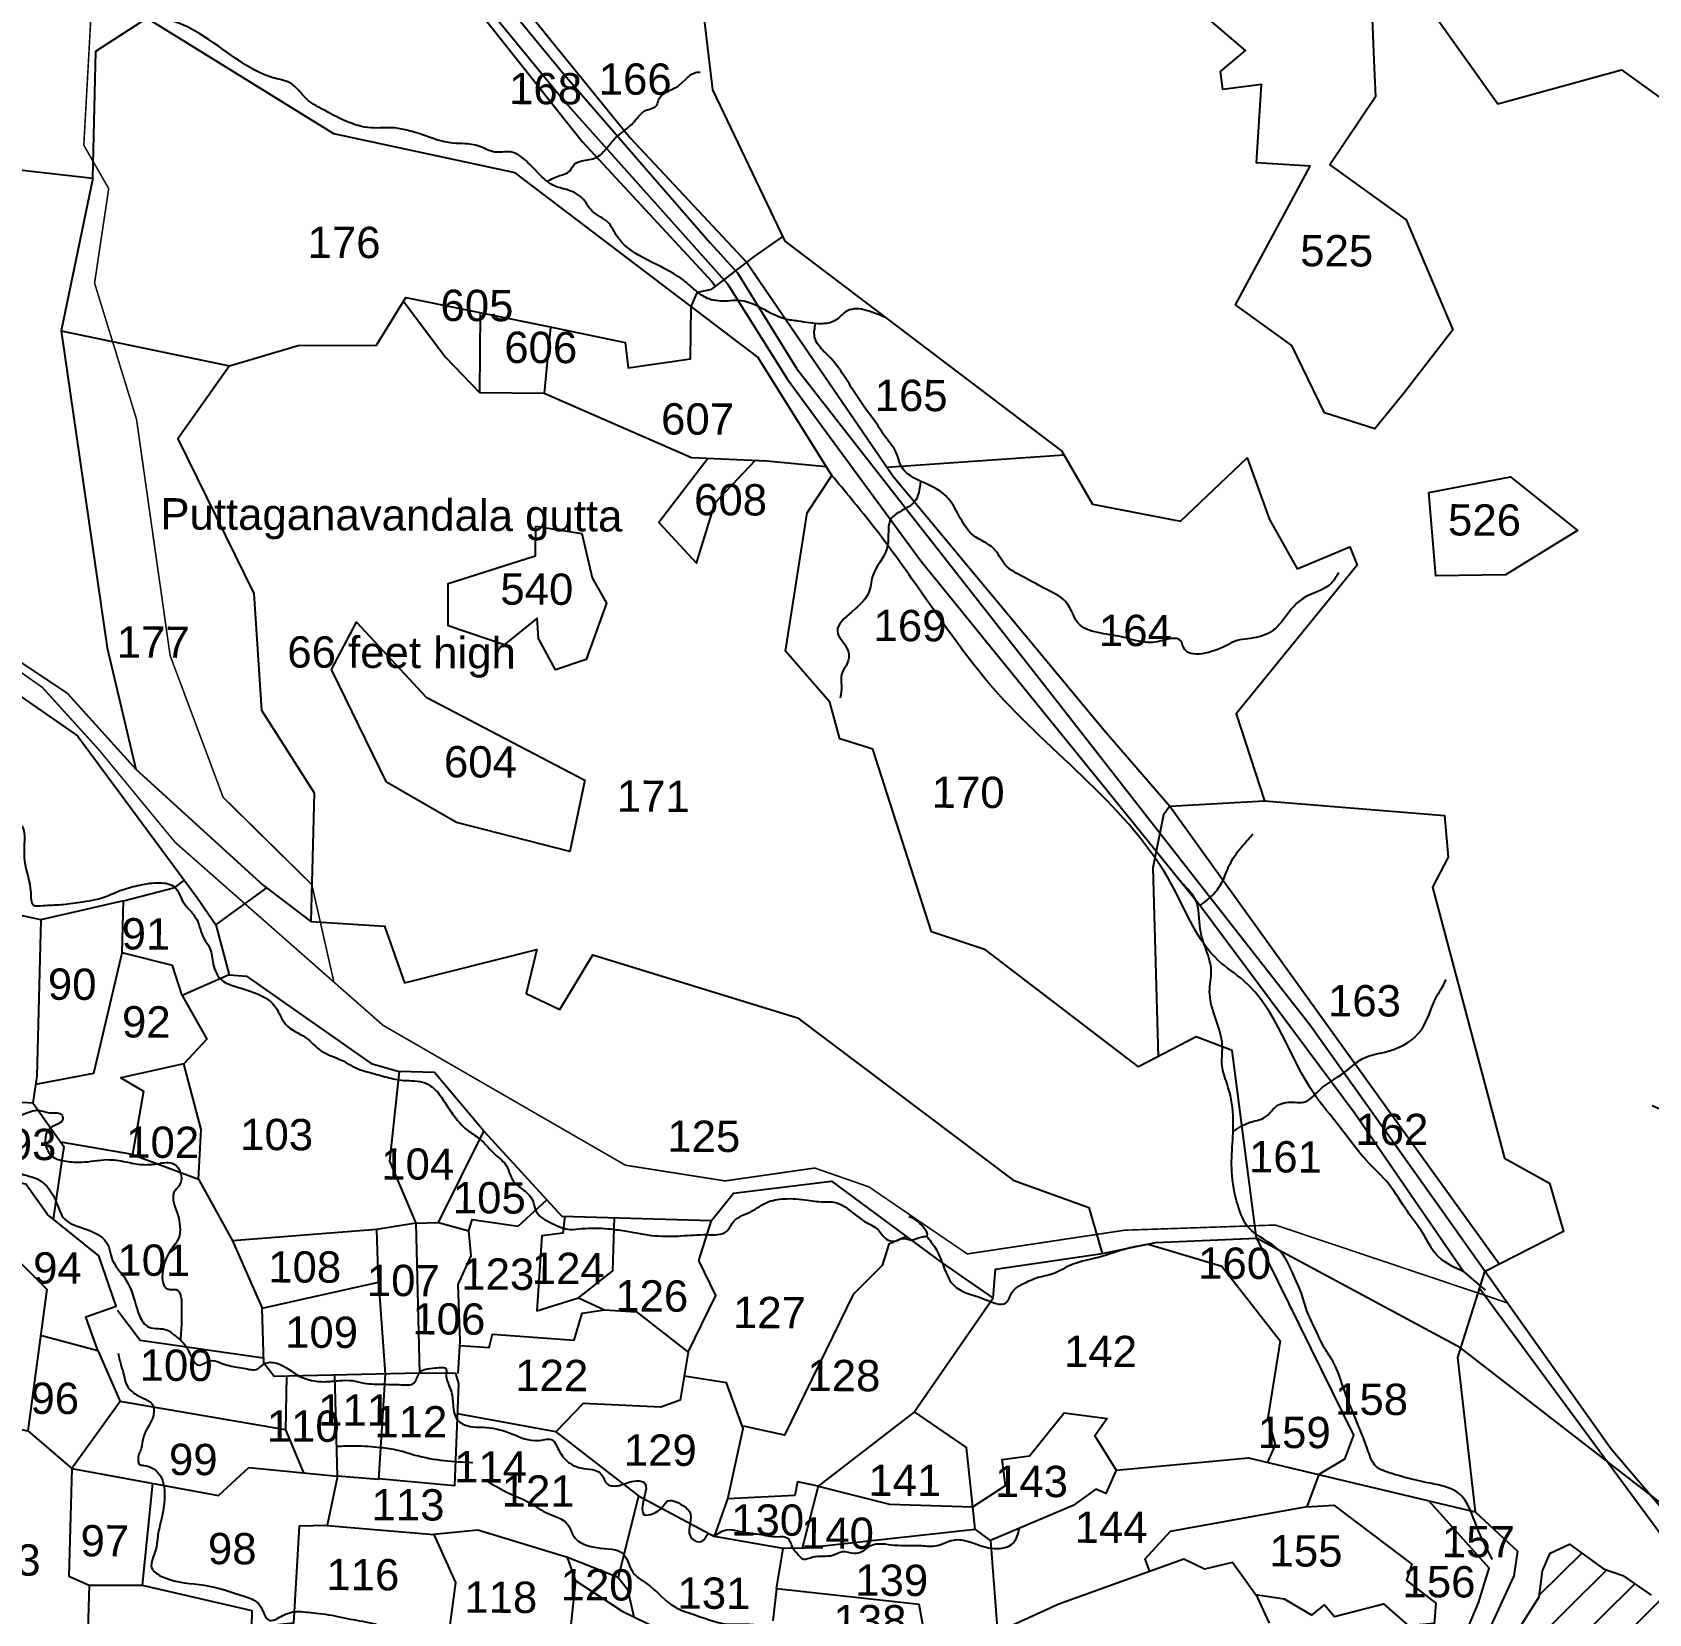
# Model space of a CAD drawing. Header units: feet. Extents: x 799341 to 808000, y 1563100 to 1570804.
# Drawn here: x 804635 to 805668, y 1566576 to 1567586 of the extents above; entities that cross this region are included whole.
import ezdxf
from ezdxf.enums import TextEntityAlignment as Align

# ---------------------------------------------------------------- set-up
doc = ezdxf.new("R2010")
doc.units = ezdxf.units.FT
doc.header["$LTSCALE"] = 15
doc.header["$MEASUREMENT"] = 0
doc.linetypes.add('HIDDEN2', pattern=[0.1875, 0.125, -0.0625])
for name, color, linetype in [('PLOT', 7, 'Continuous'), ('PLOT NO', 7, 'Continuous'), ('ROADS', 6, 'Continuous'), ('TANKS-STREAM', 4, 'Continuous')]:
    doc.layers.add(name, color=color, linetype=linetype)
doc.styles.get("Standard").update_dxf_attribs({"font": 'arial.ttf'})
doc.linetypes.add('DOTS', pattern='A,1e-06,-3,["●",Standard,S=3,R=0,X=-1.25,Y=-1.25],-3', length=6.000001)

msp = doc.modelspace()

# ---------------------------------------------------------------- hatches: boundary and pattern name
at = {"layer": 'TANKS-STREAM'}
h = msp.add_hatch(dxfattribs=at)
h.set_pattern_fill('ANSI31,_O', color=256, scale=150.6206723628272, angle=-0.2652887277019851)
h.set_pattern_definition([(44.73471127229801, (-10452.99670780974, -2785.249357888318), (-13.25132800262479, 13.37461128974213), [])])
h.paths.add_polyline_path([(805695.0788107627, 1566248.908469949), (805724.113957245, 1566242.10815767), (805741.865026606, 1566232.397412223), (805749.7564727599, 1566223.740877975), (805833.2714394536, 1566209.821217921), (805844.939734039, 1566220.234079554), (805888.3255361755, 1566223.944046727), (805919.0080079327, 1566215.980277123), (805955.940969307, 1566192.043857478), (805987.5433658136, 1566164.887886397), (806001.9574782973, 1566155.796345817), (806019.342810221, 1566137.966864089), (806028.3052209407, 1566122.28227393), (806041.49232464, 1566108.383082707), (806064.2673696314, 1566072.656452609), (806074.9675662423, 1566064.326717244), (806090.737557947, 1566052.398249855), (806098.593364361, 1566040.12986815), (806107.4263119474, 1566035.384351501), (806126.577652044, 1566037.933477498), (806141.0986077782, 1566041.065414653), (806155.8229875807, 1566047.39542437), (806168.0676173831, 1566047.150607635), (806191.7812128145, 1566060.113377443), (806209.4106025705, 1566066.528723929), (806224.4146261009, 1566084.421094617), (806234.4221556842, 1566097.368390686), (806244.0576667276, 1566112.610477457), (806251.0204231696, 1566129.011473694), (806257.2006000715, 1566141.594418186), (806266.8573446206, 1566161.422385422), (806280.3862200272, 1566184.941446782), (806279.3037833532, 1566199.086625647), (806275.5574401688, 1566216.301668197), (806272.2008095173, 1566235.043355835), (806274.5727109662, 1566251.46560863), (806279.2909678102, 1566278.95979258), (806274.8681351896, 1566313.34950939), (806274.0937981047, 1566343.11587188), (806250.8112285971, 1566379.585522076), (806249.6877300625, 1566403.644464179), (806247.7248581452, 1566413.140904343), (806234.4073697953, 1566415.556642004), (806166.7213719462, 1566437.660521822), (806148.6145920828, 1566430.297923556), (806119.394392306, 1566417.249258396), (806044.9001862969, 1566414.908641223), (806023.1229614997, 1566418.382115044), (805995.8774937614, 1566434.145057084), (805957.2868328537, 1566452.413201863), (805924.8303168255, 1566469.733133161), (805898.8283766474, 1566488.862800896), (805883.4866320338, 1566508.052611181), (805884.1380000025, 1566524.352059001), (805892.692193404, 1566547.135995244), (805885.8675436797, 1566566.155283233), (805888.0772260186, 1566611.484905673), (805885.5514860168, 1566626.280855724), (805881.0066205111, 1566633.312978149), (805871.7080854789, 1566635.337454843), (805862.2328887379, 1566632.180579281), (805840.8166576348, 1566620.543718704), (805822.3334416269, 1566616.209227123), (805800.0509898975, 1566615.245588396), (805790.0631320305, 1566600.202708125), (805771.3353841456, 1566587.54835043), (805753.2911859562, 1566583.952968939), (805727.0752569466, 1566573.812267095), (805705.6538014577, 1566584.002906301), (805685.896999854, 1566576.724107138), (805669.4515520573, 1566588.117461955), (805651.2893935074, 1566600.700148616), (805639.0156432353, 1566604.923228434), (805617.3555673524, 1566620.592087327), (805604.8165976509, 1566614.948985919), (805599.9340914156, 1566603.569274314), (805597.8665758258, 1566587.023979024), (805575.2875963462, 1566551.401626907), (805570.8653776548, 1566523.317128382), (805555.9299282995, 1566490.51760633), (805555.9297963657, 1566439.986287213), (805582.2985294105, 1566384.46030217), (805617.6414731152, 1566323.728398367), (805653.829980784, 1566281.920081621)])

# ---------------------------------------------------------------- linework, layer by layer
at = {"layer": 'PLOT'}
for points in [[(804653.0323586912, 1567863.684719776), (804653.5140183244, 1567861.056641511), (804682.5487236871, 1567862.323606269), (804716.6696159213, 1567857.552483952), (804744.1174941977, 1567836.501410084), (804775.1663514331, 1567800.010495413), (804895.9611123187, 1567655.572224242), (804974.9576776165, 1567559.444420173), (805027.3396211251, 1567499.143276674), (805068.2659305871, 1567452.029651359), (805085.8097069262, 1567432.850283352), (805123.7343940439, 1567371.426564696), (805196.740273076, 1567278.111285445), (805287.1670689522, 1567162.528789612), (805353.036797747, 1567078.334855943), (805451.9038668517, 1566951.964099443), (805539.2707280526, 1566828.907454072), (805577.7224209568, 1566774.748059164), (805643.8403676554, 1566681.620612353), (805693.0868160323, 1566623.793262587), (805709.5776763314, 1566617.370040316), (805784.5716014713, 1566636.968273359), (805854.0926915379, 1566655.136285261), (805904.2449338213, 1566644.574554448)], [(804642.3859898221, 1567857.097061087), (804650.7091992403, 1567851.037618139), (804693.2015037957, 1567852.996285045), (804715.0232317949, 1567847.237361833), (804749.1531195483, 1567818.419795098), (804843.6803977395, 1567703.025095459), (804975.7561629377, 1567541.792871848), (805079.3841578542, 1567425.878564643), (805117.4620461012, 1567365.033676327), (805202.9573765908, 1567248.874171735), (805318.4451164806, 1567106.278887302), (805381.270113823, 1567028.707463927), (805480.1350558327, 1566896.021981159), (805549.7058636285, 1566794.59943172), (805563.3076947947, 1566782.942189427)], [(804732.7691621017, 1567832.253587653), (804772.2860225585, 1567780.351176714), (804816.7675551948, 1567721.928043919), (804879.1766300611, 1567652.177491049), (804986.6246845125, 1567516.65886317), (805069.4957601237, 1567426.999183335), (805071.6613947148, 1567424.18482089)], [(804745.3743223144, 1567835.024292675), (804760.2317906179, 1567827.599028408), (804823.5835133062, 1567752.430746549), (804903.4051600274, 1567659.710127227), (804970.194305304, 1567577.034807276), (805017.1002406114, 1567518.972030862), (805091.7511330002, 1567439.397355497), (805128.2175627284, 1567386.087952006), (805184.9731688336, 1567303.11828569), (805270.9975408755, 1567199.663644797), (805319.8970610759, 1567140.856097795), (805361.9938063513, 1567092.090077663), (805422.5014828612, 1567095.582363896)], [(804559.3333225406, 1567506.34458399), (804673.896470849, 1567493.200196667), (804675.8913321735, 1567574.372249129), (804708.4874517078, 1567595.417967214), (804640.0999316717, 1567725.279949697), (804627.0654205736, 1567750.031358302), (804609.0654953665, 1567811.577936731), (804513.4770839339, 1567796.819243044), (804481.7937043731, 1567791.92738129)], [(804113.49018225, 1567667.426248619), (804308.9883666225, 1567423.106981187), (804350.6572350719, 1567211.897415815), (804436.385326147, 1567018.616737812), (804466.0018579846, 1566953.817486239), (804520.4224750518, 1566785.751472219), (804544.9073756872, 1566698.300603655), (804573.7100182183, 1566701.052482129), (804594.1733353859, 1566700.744840851), (804632.5090399105, 1566693.114695196), (804660.499661297, 1566669.026528113), (804658.6693476946, 1566600.134278079), (804671.6703919221, 1566594.395537931), (804669.4236066571, 1566522.510218199), (804636.3821729576, 1566515.183802255)], [(805058.7206652607, 1567643.022183958), (805069.9002177947, 1567549.769399361), (805115.9459422128, 1567453.070646255), (805292.9130292992, 1567318.992449658), (805312.5977476514, 1567284.967246048), (805368.76809479, 1567274.196603029), (805411.3451238035, 1567314.540117391), (805425.6912562358, 1567275.188312784), (805443.3327698874, 1567243.816216785), (805476.8466511735, 1567257.7152333), (805481.6563268905, 1567246.117945044), (805404.2447925002, 1567151.173236266), (805422.5014828612, 1567095.582363896), (805537.3524526585, 1567086.102015611), (805539.859399227, 1567059.561367546), (805529.7781129177, 1567040.43340355), (805575.8094509079, 1566867.24099733), (805604.4821845064, 1566851.362577263), (805613.4555581252, 1566820.359416512), (805563.0436813044, 1566794.639547852), (805545.7177419931, 1566739.817728248), (805557.0394654083, 1566641.237566551), (805584.0551504765, 1566616.176659883), (805581.6601440371, 1566600.466690375), (805558.2033429886, 1566549.546475362)], [(805381.1565868775, 1567599.789130688), (805445.0838327209, 1567607.848165496), (805490.4813202587, 1567611.370937592), (805492.3561734189, 1567568.77632207), (805493.3874555207, 1567545.346719393), (805464.1639901625, 1567501.864784998), (805512.9346835326, 1567466.685511775), (805542.8042307977, 1567396.42807137), (805511.6080582661, 1567356.219778091), (805492.8728589725, 1567333.107683798), (805460.8395651366, 1567343.331072073), (805439.8879472484, 1567386.377183021), (805403.9533760316, 1567412.492074107), (805451.5503984343, 1567500.97422936), (805417.3063055944, 1567503.107433944), (805420.4244738205, 1567553.163037147), (805395.8002746217, 1567549.959038051), (805394.2951647772, 1567561.526495941), (805410.2484930945, 1567574.945729642), (805381.1565868775, 1567599.789130688)], [(804615.5946985652, 1567192.174319979), (804657.8296108509, 1567164.09178729), (804701.5105518848, 1567115.739170761), (804782.9009429557, 1567041.497578939), (804813.2838133894, 1567018.516097815), (804860.2736412534, 1567015.506800275), (804873.013842993, 1566979.157902576), (804957.5127307037, 1567000.541894233), (804950.7823695847, 1566972.405062688), (804972.3356304688, 1566962.316683489), (804993.3643154294, 1566997.071650835), (805124.0028408853, 1566956.928442397), (805261.8815662845, 1566853.286831429), (805310.1613469283, 1566835.67946139), (805318.7063610166, 1566806.251793422), (805353.0057656829, 1566813.340617131), (805417.2652637583, 1566816.086967517), (805401.7685977587, 1566936.00405875), (805378.7098063091, 1566944.789885695), (805341.9581492253, 1566925.485311656), (805244.1474342399, 1567000.416535209), (805209.6449008948, 1567011.743348282), (805172.122850459, 1567128.498390721), (805151.2133649257, 1567135.168999329), (805144.7405101289, 1567158.506085039), (805116.4728171182, 1567191.207100573), (805130.3697528896, 1567279.40530949), (805146.0642562362, 1567303.353654292), (805098.7307743377, 1567379.00396898), (804943.7351074346, 1567496.660438236), (804827.9660002405, 1567521.575774743), (804708.4874517078, 1567595.417967214)], [(805530.2266864805, 1567598.739522133), (805571.4943371034, 1567540.826590189), (805650.514490437, 1567562.517903539), (805684.1970541602, 1567538.194923947)], [(804673.896470849, 1567493.200196667), (804653.7358383985, 1567395.720191952), (804683.153883277, 1567193.170242454), (804701.5105518848, 1567115.739170761)], [(804761.318576591, 1567373.470131039), (804805.1837029163, 1567386.303785768), (804855.0832182271, 1567386.558923837), (804873.9093500449, 1567417.126960491), (804963.8848346082, 1567398.671927338), (805014.007251197, 1567388.391228498), (805015.9409972805, 1567372.055769874), (805055.8234321744, 1567377.974014191), (805056.0866922687, 1567411.374887672), (805060.1612110063, 1567420.525732363), (805069.3185477025, 1567422.382014524), (805096.8334359621, 1567443.554551808), (805114.5984834699, 1567455.900389557)], [(804872.4699113811, 1567414.789740384), (804898.9897521366, 1567379.263796895), (804920.892574777, 1567356.484324251), (804962.1745441075, 1567355.965799901), (805056.4384662546, 1567314.78462422), (805104.4971097258, 1567312.76072051), (805142.496295943, 1567309.056114963)], [(804921.3424448385, 1567407.397873272), (804920.892574777, 1567356.484324251)], [(804966.3270663723, 1567398.170996797), (804962.1745441075, 1567355.965799901)], [(804653.7358383985, 1567395.720191952), (804761.318576591, 1567373.470131039), (804728.33611949, 1567326.689626366), (804776.7609209169, 1567227.988448904), (804781.6302679493, 1567153.468007459), (804815.2935923572, 1567100.531291744), (804813.2838133894, 1567018.516097815)], [(805066.9756333426, 1567314.340870297), (805035.6167056594, 1567273.358078662), (805059.6080106745, 1567247.396685485), (805069.0742113407, 1567278.341118356), (805071.3327935188, 1567285.724285801), (805097.3736860665, 1567313.060710741)], [(805181.1592512663, 1567308.693760778), (805294.2830260072, 1567316.624398661)], [(804446.1727945505, 1567308.783139203), (804504.4816139438, 1567247.851038785), (804664.148110173, 1567137.107391335), (804740.4763783461, 1567033.994256497), (804752.4612351899, 1567016.259255511), (804785.0017829784, 1567039.908511987)], [(805527.4679218016, 1567292.496449414), (805579.6346182195, 1567302.59025763), (805622.2980262554, 1567268.316848543), (805576.3720153188, 1567239.882528459), (805531.8084004332, 1567239.31873357), (805527.4679218016, 1567292.496449414)], [(804957.0029720846, 1567271.003481237), (804986.3889478608, 1567266.304355897), (804992.8251170994, 1567238.040517665), (805002.1714845427, 1567221.741380734), (804989.1398269898, 1567185.75203939), (804969.4091533137, 1567179.28394495), (804958.6525831606, 1567199.297168164), (804957.8553526205, 1567212.134541359), (804936.6484527885, 1567195.121209774), (804901.0154640124, 1567207.264217083), (804900.8553580609, 1567234.358269396), (804950.6078107782, 1567250.09854653), (804956.8178016845, 1567252.063213044), (804957.0029720846, 1567271.003481237)], [(804826.4599782376, 1567179.487801543), (804842.332885536, 1567209.72241918), (804886.8372924393, 1567161.696997683), (804988.2899768288, 1567108.811001509), (804978.6381319454, 1567063.056759186), (804906.3518191898, 1567081.576389352), (804861.5197471274, 1567107.377389503), (804826.4599782376, 1567179.487801543)], [(805361.9938063513, 1567092.090077663), (805357.9168490861, 1567086.472246445), (805351.1075493785, 1567052.711033539), (805354.4009217394, 1566932.021137311)], [(805361.9938063513, 1567092.090077663), (805513.5805581651, 1566881.321385374), (805572.4536505026, 1566799.440463571)], [(804752.4612351899, 1567016.259255511), (804761.077023202, 1566984.320867374), (804731.0857315931, 1566971.089160871), (804724.8583210971, 1566990.347516172), (804692.7536987435, 1566998.4536016), (804693.5925242134, 1567031.699368426), (804726.3509064441, 1567040.216027525), (804732.500888889, 1567044.768478675)], [(804693.5925242134, 1567031.699368426), (804640.6879617546, 1567019.477994447), (804603.2426196715, 1567027.611173916), (804557.750823798, 1567012.595606873), (804524.9064710138, 1567017.75585174), (804471.250321744, 1567014.888895249)], [(804471.250321744, 1567014.888895249), (804598.6086838032, 1566913.697019157), (804614.4138526011, 1566903.929361281), (804635.5424490221, 1566902.557648329), (804655.4264940957, 1566874.756330016), (804648.6332343096, 1566828.268695797)], [(804640.6879617546, 1567019.477994447), (804638.2514251901, 1566919.561967534), (804635.5424490221, 1566902.557648329)], [(804637.4409861247, 1566914.474818844), (804674.5457684249, 1566921.590491354), (804692.7536987435, 1566998.4536016)], [(804761.077023202, 1566984.320867374), (804772.1603917626, 1566983.590344471), (804851.6450277815, 1566927.767699684), (804869.538199107, 1566922.64340745), (804863.4639174973, 1566865.290164487), (804880.1876271066, 1566825.63829103), (804855.357339896, 1566821.755934363)], [(804731.0857315931, 1566971.089160871), (804746.849926979, 1566943.22191911), (804732.1164410264, 1566927.547789953), (804691.7581345426, 1566918.58202981), (804706.3797452265, 1566910.094050869), (804699.2277958546, 1566869.48968499), (804653.4229466986, 1566877.557634213)], [(804741.3841988349, 1566853.788218281), (804743.0992086519, 1566885.532113787), (804732.1164410264, 1566927.547789953)], [(804880.1876271066, 1566825.63829103), (804894.6651449557, 1566826.115157272), (804923.6308908358, 1566884.532053433), (804892.1656028744, 1566921.915100764), (804869.538199107, 1566922.64340745)], [(805670.1064093563, 1566900.925073178), (805751.8675000768, 1566865.228778807), (805782.0820174525, 1566871.980058496), (805803.5921675453, 1566861.328315242), (805835.1228998991, 1566894.991606465), (805873.2725270604, 1566892.661492579), (805923.5955016799, 1566812.668977592), (805961.2305143495, 1566687.926477492), (805997.5138126018, 1566691.800102016), (805975.0602602515, 1566648.206890177), (805936.9141802887, 1566611.902554356), (805916.5730459032, 1566648.477697376), (805899.9882248417, 1566676.418717213), (805705.1389352416, 1566624.146902998), (805547.6701187687, 1566745.995335445), (805417.2652637583, 1566816.086967517)], [(804923.6308908358, 1566884.532053433), (804973.458370144, 1566830.289504919), (805069.0964013498, 1566827.396845712), (805083.2954774769, 1566844.824368796), (805145.872852986, 1566852.619004914), (805216.6279540358, 1566800.203944603), (805249.0028195247, 1566777.869578709), (805250.6376071438, 1566796.428253238), (805318.7063610166, 1566806.251793422)], [(804699.2277958546, 1566869.48968499), (804741.3841988349, 1566853.788218281), (804763.1931085781, 1566814.514298146), (804782.08889818, 1566771.410769111), (804856.3551943, 1566788.033773756), (804855.357339896, 1566821.755934363), (804763.1931085781, 1566814.514298146)], [(804640.578245709, 1566754.183474149), (804677.1116749994, 1566744.35978888), (804669.5300391096, 1566765.920810963), (804688.954369828, 1566772.751108819), (804677.6710933093, 1566804.839035189), (804645.007311678, 1566831.194329421), (804631.1579692069, 1566850.624542112), (804603.3027677633, 1566856.12202588), (804595.6794894952, 1566861.535793826)], [(804894.6651449557, 1566826.115157272), (804914.218490336, 1566820.716984094), (804916.2209072898, 1566827.970169386), (804945.6952733162, 1566823.699177806), (804964.035851553, 1566840.546925702)], [(804592.6223033265, 1566835.019263678), (804644.4655158987, 1566783.602830883), (804632.5090399105, 1566693.114695196)], [(804975.5392620293, 1566830.226566452), (804974.1549555354, 1566819.247901439), (804960.7276266665, 1566817.671749364), (804957.6744712486, 1566769.678552781), (804984.1061993263, 1566778.045833829), (805006.1445220046, 1566795.278888706), (805007.1726076327, 1566829.269787153)], [(804880.1876271066, 1566825.63829103), (804882.5289495838, 1566729.937641298), (804789.702330111, 1566727.666632153), (804783.1316444257, 1566736.195474864), (804782.08889818, 1566771.410769111)], [(804907.3493083128, 1566729.586274361), (804908.6907901835, 1566750.319438395), (804907.3765145042, 1566786.446537407), (804915.7176030969, 1566804.775618831), (804914.218490336, 1566820.716984094)], [(805054.2762929797, 1566743.238557582), (805071.8775435238, 1566779.552626022), (805061.0349139521, 1566801.882227589), (805069.0964013498, 1566827.396845712)], [(805193.7194406595, 1566817.174468176), (805182.4361913744, 1566812.310396322), (805178.0934473036, 1566798.728116169), (805159.7205885624, 1566780.158473662), (805115.7027402546, 1566690.378458134), (805089.6120150323, 1566696.017444137)], [(805348.0543886739, 1566812.317292118), (805395.1507884366, 1566798.264790585), (805432.5239822251, 1566750.586522162), (805424.5959904513, 1566701.308266242), (805429.3280220735, 1566684.085144904), (805424.3982263271, 1566672.929050278)], [(805417.2652637583, 1566816.086967517), (805479.2900727497, 1566690.269748918), (805473.5145839866, 1566674.982607615), (805457.0982444617, 1566665.116155135), (805449.4849039367, 1566644.465788438), (805466.7667324038, 1566645.535072318), (805516.6281074696, 1566607.775421846), (805513.0689348854, 1566597.445186234), (805531.8115223916, 1566583.011524829), (805530.131417162, 1566561.449073309), (805545.1773291281, 1566549.980532308), (805559.2008602633, 1566583.235426932), (805565.9353418677, 1566605.390443605), (805527.3543997017, 1566648.330110192)], [(804856.3551943, 1566788.033773756), (804860.5885033772, 1566729.400866887), (804856.3987574159, 1566662.033916131), (804830.1920837453, 1566664.125535387)], [(804984.1061993263, 1566778.045833829), (805000.7221422757, 1566770.445448556), (805021.2928205193, 1566769.009612673), (805054.2762929797, 1566743.238557582), (805049.2136447305, 1566712.579669283), (805036.8170480675, 1566708.168856352), (804987.2688368176, 1566710.575766482), (804969.738913744, 1566692.485722704), (804906.9843336246, 1566703.804671863)], [(805249.0028195247, 1566777.869578709), (805198.8465356843, 1566705.165345668), (805137.3093097243, 1566657.797068803), (805124.1501646696, 1566660.489187253), (805122.359969946, 1566651.738668846), (805079.5772833186, 1566649.588276252)], [(805559.7065284199, 1566784.080305427), (805678.5773803797, 1566622.942327073)], [(804783.0365058378, 1566739.408464967), (804704.2126812575, 1566750.676579528), (804689.7736807335, 1566769.883226)], [(804908.5065954553, 1566747.472631744), (804927.0249498218, 1566746.347137347), (804929.2403701269, 1566754.72262172), (804981.4602771836, 1566750.960859107), (804986.4384970946, 1566768.142804837), (805000.7221422757, 1566770.445448556)], [(804677.1116749994, 1566744.35978888), (804691.3494603514, 1566711.737769662), (804660.499661297, 1566669.026528113), (804754.1781912518, 1566651.801266236), (804773.6696895482, 1566669.606887049), (804830.1920837453, 1566664.125535387), (804823.7003544781, 1566632.464943799), (804805.7829297828, 1566632.174949492), (804802.1521025362, 1566570.072360206), (804777.7171114659, 1566567.605088647)], [(804797.6242298527, 1566727.860441934), (804797.0300520844, 1566693.70818639), (804808.4164484504, 1566666.23726325)], [(804830.1920837453, 1566664.125535387), (804828.6142564565, 1566728.618614904)], [(804856.4273643522, 1566662.493887231), (804905.1081538168, 1566658.146299079), (804907.7890080017, 1566723.387082099), (804905.8536935976, 1566729.607446882), (804882.5289495838, 1566729.937641298)], [(805110.6077687824, 1566592.038314724), (805115.0455289291, 1566617.948344008), (805071.007217196, 1566625.491039641), (805079.5772833186, 1566649.588276252), (805089.2985548964, 1566694.567112062), (805078.694254456, 1566723.703269683), (805051.744968855, 1566727.909113433)], [(804797.0300520844, 1566693.70818639), (804691.3494603514, 1566711.737769662)], [(805127.1792830211, 1566618.01106656), (805237.6973844025, 1566630.118487869), (805231.9619209983, 1566682.472536663), (805198.8465356843, 1566705.165345668)], [(805137.3093097243, 1566657.797068803), (805182.857511379, 1566646.19991219), (805236.1219867294, 1566644.498920772), (805256.9394067618, 1566658.180041218), (805254.7482556489, 1566674.692165406), (805272.3202930753, 1566677.023966507), (805294.4068699908, 1566704.600446797), (805321.9245431004, 1566700.913793571), (805314.0993001235, 1566689.948706816), (805327.6023582786, 1566667.88338902), (805321.0550589848, 1566653.029548059), (805314.6030494088, 1566655.87347495), (805300.287620991, 1566645.360031189), (805247.3824093988, 1566622.95516224), (805237.6973844025, 1566630.118487869)], [(804969.738913744, 1566692.485722704), (805022.6289238369, 1566651.523871124), (805071.007217196, 1566625.491039641)], [(805327.6023582786, 1566667.88338902), (805412.284155397, 1566675.82342072), (805557.0394654083, 1566641.237566551)], [(804711.9885332643, 1566659.558944625), (804705.4905246529, 1566594.354694366)], [(805137.3093097243, 1566657.797068803), (805127.1792830211, 1566618.01106656), (805115.0455289291, 1566617.948344008)], [(805022.6289238369, 1566651.523871124), (805009.494765312, 1566599.352625479), (805015.5319142075, 1566591.862251161), (805019.5065751114, 1566574.199132824)], [(805449.4849039367, 1566644.465788438), (805362.1543242024, 1566628.733395586), (805346.0752399256, 1566611.146313674), (805348.953220004, 1566603.170433124)], [(804823.7003544781, 1566632.464943799), (804891.776243377, 1566626.826332002), (804905.5221464286, 1566596.244519934), (804899.3120472259, 1566548.233770249), (804976.9566303899, 1566545.28281152), (804982.473940168, 1566597.137973793), (804977.2628034431, 1566612.024811693), (804919.8491321417, 1566629.491859287), (804891.776243377, 1566626.826332002)], [(805247.3824093988, 1566622.95516224), (805251.9427128178, 1566564.326420401)], [(805009.494765312, 1566599.352625479), (804977.2628034431, 1566612.024811693)], [(805425.6470497297, 1566570.18644767), (805418.215395063, 1566586.25683919), (805402.0570863226, 1566608.82378782), (805384.1078260735, 1566604.741622421), (805370.7932895286, 1566611.051103428), (805291.0143860654, 1566582.264050588), (805251.9427128178, 1566564.326420401)], [(804671.6703919221, 1566594.395537931), (804705.4905246529, 1566594.354694366), (804775.5486067948, 1566578.172055789), (804775.2429390887, 1566567.658334485), (804767.0327033465, 1566567.897032454), (804767.2069862231, 1566550.830070179), (804734.7779800523, 1566550.498914559), (804733.0263658775, 1566453.721387711), (804673.385311007, 1566436.349284259)], [(804982.473940168, 1566597.137973793), (805012.13558885, 1566577.762913114), (805052.3545957663, 1566558.317522898)], [(805206.9649143559, 1566553.897008517), (805201.8828503877, 1566582.035705104), (805110.6077687824, 1566592.038314724), (805108.3717813134, 1566571.634645437)], [(805416.5810360619, 1566588.539410727), (805435.0211269213, 1566585.727694059), (805452.774398778, 1566575.320855378), (805460.8444206332, 1566581.975398929), (805467.0770918042, 1566574.416985316), (805498.5557306338, 1566582.565465211), (805514.2647332654, 1566568.679184109), (805530.8086538932, 1566570.140721859)]]:
    msp.add_lwpolyline(points, dxfattribs=at)
at = {"layer": 'ROADS', "linetype": 'DOTS', "ltscale": 0.15, "const_width": 1}
msp.add_lwpolyline([(804827.9323637354, 1566979.741747289), (804813.8588256601, 1567041.981236841), (804757.1934473987, 1567097.744032147), (804723.311044349, 1567188.390520273), (804701.8472258749, 1567339.287345725), (804675.0434369644, 1567426.276893194), (804684.0815148255, 1567486.635192436), (804668.17768925, 1567514.369922963), (804672.959240771, 1567600.913296467), (804656.4958628564, 1567666.813667909), (804618.2304449099, 1567742.044784181), (804605.820975399, 1567796.746813477), (804599.7707646926, 1567823.416672573)], dxfattribs=at)
at = {"layer": 'ROADS', "linetype": 'HIDDEN2', "ltscale": 10, "const_width": 1}
msp.add_lwpolyline([(805577.7224209568, 1566774.748059164), (805429.4698159188, 1566824.50953661), (805333.264632556, 1566821.230844165), (805232.5302629155, 1566806.05612126), (805169.6893836706, 1566848.915539769), (805135.0921049871, 1566860.932341062), (805077.8555439492, 1566852.704413065), (805014.1725718027, 1566862.736366529), (804859.3019875991, 1566952.131596689), (804726.4519523684, 1567069.060301217), (804677.8838221142, 1567128.063184334), (804641.739768839, 1567167.930199468), (804511.7046731522, 1567259.837346134), (804419.7301842807, 1567354.108340909), (804330.473956042, 1567395.763313974), (804322.4093570429, 1567428.107888461), (804301.9438790121, 1567431.910664238), (804270.4489210228, 1567437.76287366), (804124.8049527275, 1567585.805824817)], dxfattribs=at)
at = {"layer": 'TANKS-STREAM'}
for points in [[(805599.9340914155, 1566603.569274314), (805604.8165976508, 1566614.948985919), (805617.3555673521, 1566620.592087327), (805639.0156432354, 1566604.923228433), (805651.2893935067, 1566600.700148616), (805669.4515520573, 1566588.117461955)], [(805695.078810763, 1566248.908469949), (805653.8299807837, 1566281.920081621), (805617.6414731153, 1566323.728398365), (805582.2985294112, 1566384.46030217), (805555.9297963658, 1566439.986287213), (805555.9299282994, 1566490.51760633), (805570.8653776547, 1566523.317128381), (805575.2875963462, 1566551.401626907), (805597.866575826, 1566587.023979025), (805599.9340914155, 1566603.569274314)]]:
    msp.add_lwpolyline(points, dxfattribs=at)
for points in [[(805180.3341946155, 1567404.287220442), (805154.7636836845, 1567407.812522281), (805147.7609474352, 1567402.143314366), (805139.1903853117, 1567400.282558793), (805124.610796332, 1567401.933816771), (805116.4603177636, 1567403.27558788), (805086.0980055454, 1567415.150466743), (805079.32365474, 1567414.813518179), (805067.5965204372, 1567416.134881431), (805060.1612110066, 1567420.525732363), (805053.373846432, 1567426.336777188), (805047.3696064128, 1567430.799145603), (805007.8642921003, 1567457.544407609), (805003.2138460608, 1567464.896699759), (804992.9421335035, 1567472.274861913), (804986.5784116959, 1567480.570968752), (804975.674170539, 1567486.236433731), (804967.8784114742, 1567488.768057094), (804963.2091888665, 1567492.065105558), (804954.2833525771, 1567500.790125883), (804947.597227373, 1567506.904001107), (804940.741234755, 1567510.055194427), (804930.747151149, 1567509.945488667), (804922.3296958116, 1567513.103911864), (804911.8780057172, 1567515.335872075), (804903.7598439853, 1567515.685421375), (804883.9545431256, 1567521.23611968), (804875.845770043, 1567523.6133696), (804866.7972297843, 1567525.37089201), (804851.651041409, 1567525.441021814), (804820.3933530466, 1567537.475389879), (804810.4296005395, 1567543.916401786), (804799.85931731, 1567554.259572359), (804792.6866989253, 1567556.47634983), (804783.176219685, 1567559.63983394), (804736.3514522824, 1567588.944134423), (804724.3874897355, 1567593.709977849), (804700.2332340637, 1567596.76590581), (804688.073451629, 1567601.728970539), (804671.1215872685, 1567632.621923588), (804666.4522390716, 1567642.653383332), (804660.233710688, 1567657.598621092), (804639.6751668768, 1567687.871748042), (804618.670881351, 1567696.754159923), (804610.5636842437, 1567709.65581978), (804604.6189706407, 1567714.703390202), (804577.3542947619, 1567728.321297962), (804568.2801118336, 1567735.893381056), (804533.5770005384, 1567778.545621842), (804523.5663401559, 1567787.377131097), (804508.0688392229, 1567795.984218946), (804507.0075990282, 1567806.59290102), (804505.5036860261, 1567821.032770217), (804508.7014327873, 1567833.25438338), (804510.2968679733, 1567838.580892744), (804503.5306983697, 1567849.7001945), (804498.6427422556, 1567868.740652851), (804494.1565616528, 1567880.385243922), (804498.6680427359, 1567900.534972914), (804495.1973300771, 1567910.080967551), (804487.7465739058, 1567929.397071428), (804483.810865698, 1567945.243597492), (804483.868923586, 1567957.782570416), (804483.9246594793, 1567969.820053746)], [(804964.0442649655, 1567491.365960136), (804972.3244331055, 1567494.907175482), (804978.3652885389, 1567497.731256136), (804981.5583588874, 1567502.153117051), (804986.3270381513, 1567504.349281635), (804995.5374872562, 1567506.524879958), (805002.0671384102, 1567512.36242213), (805009.0656299496, 1567520.179963943), (805013.336899795, 1567523.630503504), (805018.7978771173, 1567528.28295624), (805027.0843684524, 1567536.48375967), (805034.3988677101, 1567540.252731072), (805035.3635244122, 1567543.100315515), (805044.59744947, 1567550.34610063), (805048.7335513025, 1567552.862175646), (805053.8313745279, 1567557.591885745), (805060.8269997836, 1567561.045352122), (805061.9027837834, 1567561.018589138)], [(805469.7330376069, 1567241.302401129), (805465.2504387954, 1567234.652870977), (805446.7895942618, 1567224.632084339), (805434.1801431319, 1567210.945766824), (805429.2984937971, 1567205.510949467), (805417.1315303305, 1567199.907720349), (805403.3591675183, 1567197.343929772), (805398.0859537767, 1567194.740628921), (805370.6990596113, 1567193.649213564), (805369.0977898239, 1567197.49705217), (805354.1221088552, 1567197.16210412), (805331.0682411594, 1567200.300853248), (805315.9040715826, 1567202.99862561), (805302.9835416431, 1567209.526591453), (805299.974169682, 1567215.200089961), (805294.1465585332, 1567223.918485138), (805283.8556154981, 1567230.231973741), (805268.7167150286, 1567238.387207001), (805256.6130043445, 1567246.528386741), (805249.3750326273, 1567256.668163906), (805236.4629254806, 1567265.015230865), (805220.5991646085, 1567288.496286618), (805213.1874515716, 1567294.669768902), (805196.7274589741, 1567302.824029061), (805190.3826484467, 1567309.340374837), (805187.4140243904, 1567317.40751097), (805180.3452615829, 1567327.780002469), (805173.9205092277, 1567337.503375438), (805167.169649906, 1567346.581964152), (805153.6791271475, 1567367.324108957), (805145.3197382615, 1567378.348712943), (805140.168045521, 1567383.542604716), (805135.0313126114, 1567391.967425518), (805135.6888962021, 1567400.414747534)], [(804447.9470519872, 1567316.162118739), (804437.0216281288, 1567315.918018633), (804434.3627898176, 1567312.569662793), (804433.6037922556, 1567304.411940412), (804434.9724737079, 1567288.563044964), (804434.686502879, 1567278.722798987), (804432.4858570771, 1567270.571594162), (804431.3272112173, 1567248.724274384), (804430.5250903243, 1567241.437090317), (804431.2472603422, 1567231.456993511), (804431.2099501283, 1567223.398971118), (804428.8608288949, 1567213.816585985), (804423.0203165447, 1567196.959783742), (804429.1419630288, 1567191.559256709), (804432.19193322, 1567186.556758244), (804432.5476877817, 1567180.415473755), (804433.2769645763, 1567171.970253363), (804439.6615917517, 1567140.475207811), (804444.2038708987, 1567125.872537643), (804444.9384774113, 1567118.578395785), (804446.8332047528, 1567111.078628825), (804446.3903925396, 1567098.417756028), (804449.0085971833, 1567083.056697596), (804451.6424052095, 1567071.149034108), (804456.5617599783, 1567055.009866243), (804461.8528591917, 1567036.182807042), (804468.8797832221, 1567027.266088567), (804470.1092792145, 1567020.846572732), (804475.4180331699, 1567015.111584493), (804480.7009104458, 1567015.393859302), (804480.4965239012, 1566996.702788207), (804482.7852375313, 1566993.238723827), (804497.7014257993, 1566978.971826546), (804505.7510874056, 1566975.097281747), (804512.6424877862, 1566970.076996712), (804520.3008609466, 1566964.669354335), (804531.0265847396, 1566958.096406316), (804546.714689734, 1566944.59338957), (804564.5981268992, 1566940.719917414), (804566.6413498719, 1566932.630364572), (804576.9703344818, 1566924.499478892), (804585.4014437414, 1566924.19075807), (804590.3321095703, 1566920.273125042), (804598.7690400238, 1566903.293779835), (804604.807418103, 1566901.822118364), (804613.7136553994, 1566895.166388207), (804624.4628623531, 1566893.581707965), (804638.9102266326, 1566897.848915422), (804647.5242664848, 1566896.160941701), (804654.0496386393, 1566894.979624745), (804654.8055647531, 1566892.289954574), (804646.9199188028, 1566886.649986794), (804646.9765986782, 1566869.285075725), (804656.9836679393, 1566865.270853928), (804666.8174853318, 1566864.658435405), (804683.0931721403, 1566866.283576345), (804695.0040232502, 1566864.905745226), (804705.3999748871, 1566863.157109402), (804714.8230707884, 1566863.681108526), (804726.2084997902, 1566863.24967137), (804729.9355778894, 1566851.139685874), (804725.7893037099, 1566845.254792687), (804727.9962321336, 1566831.640097174), (804729.2923881953, 1566825.58773152), (804729.2556440727, 1566817.651969863), (804721.1380697456, 1566804.104458183), (804723.1580478768, 1566783.253299241), (804727.0891462223, 1566783.23509749), (804730.6634578785, 1566771.438410185), (804730.6256968345, 1566763.283020349), (804729.8691855408, 1566751.060691391)], [(805549.7058636288, 1566794.59943172), (805531.5661022713, 1566806.422803836), (805523.6664952853, 1566819.248505914), (805513.6954075145, 1566833.120674555), (805502.0103472045, 1566850.45739753), (805487.2028618698, 1566866.080190009), (805470.0019839937, 1566887.935788249), (805454.5341959017, 1566907.725046379), (805409.0651612219, 1566980.7161549), (805392.8604270437, 1566993.58015378), (805363.6669803235, 1567041.069530667), (805249.0123713401, 1567167.574517565), (805203.3806057699, 1567228.566918605), (805170.948387026, 1567272.921592172), (805146.0642562364, 1567303.353654292)], [(805202.6929382816, 1567299.617136969), (805198.7558688334, 1567286.54293332), (805193.4136145515, 1567282.363382308), (805183.616213128, 1567275.152331644), (805182.1210191927, 1567265.786778862), (805181.1700864966, 1567256.494912666), (805172.0085257208, 1567238.851528128), (805169.4623895363, 1567228.206553067), (805149.7872390766, 1567202.515052163), (805156.6266424963, 1567190.522057593), (805155.1346681536, 1567181.829833285), (805152.2064880554, 1567176.406453249), (805152.1729230881, 1567169.157305369), (805151.4105399338, 1567161.186617485)], [(804495.3360231507, 1567257.40808457), (804495.1745838592, 1567246.12738752), (804495.1230126744, 1567234.989371388), (804495.0838903855, 1567226.539988595), (804500.3899784986, 1567217.767748351), (804499.6741315676, 1567212.504564129), (804498.8799907808, 1567206.665733114), (804502.2099176779, 1567187.715477214), (804500.6044558417, 1567173.128037591), (804499.0074993654, 1567160.461007128), (804497.8097242438, 1567150.864783021), (804503.1502262934, 1567141.622249081), (804521.9834747589, 1567139.998720149), (804530.4406499711, 1567139.57544056), (804543.4976442629, 1567136.058365825), (804555.3924286861, 1567130.626223807), (804567.7404647688, 1567122.997072272), (804582.3055005816, 1567112.94374206), (804594.5595703404, 1567102.132869632), (804606.4454636323, 1567094.780477796), (804614.881299547, 1567089.748472603), (804622.5412722806, 1567083.183732486), (804627.9098404695, 1567080.086220325), (804630.1617362248, 1567068.169611365), (804630.4893983852, 1567055.877633206), (804634.247170643, 1567037.040657575), (804636.1322804904, 1567028.966328875), (804641.8982515162, 1567028.555510087), (804653.4365346382, 1567029.270328026), (804665.7478969068, 1567030.749651342), (804681.5284908321, 1567034.133202425), (804692.700374547, 1567038.690298836), (804703.865145649, 1567041.711258414), (804716.5606895867, 1567043.188802894), (804726.3509064442, 1567040.216027525), (804729.2153319881, 1567035.832694043), (804731.5010152078, 1567031.213286475), (804736.0883853912, 1567025.430857989), (804740.2911881342, 1567019.650367682), (804745.231117541, 1567006.953070163), (804748.2855498701, 1567002.329945581), (804750.5481152743, 1566992.717699423), (804755.3645673749, 1566981.800617834), (804765.0864762353, 1566976.903304653), (804790.876059365, 1566963.414647773), (804797.033047121, 1566952.875114736), (804809.9439796412, 1566944.190883646), (804819.8886081656, 1566935.789965221), (804832.8120194915, 1566929.800827124), (804843.8482367008, 1566924.090005203), (804851.1230181959, 1566921.900169418), (804861.9019367411, 1566918.885689611), (804872.4156818176, 1566916.950277338), (804886.1687784339, 1566915.269601892), (804894.2358088028, 1566909.302949784), (804900.1330022794, 1566900.920771773), (804906.0301957561, 1566892.538593762), (804912.7429603152, 1566885.500057326), (804921.1455828843, 1566879.519789046), (804930.8574588092, 1566869.636017609), (804938.377060892, 1566862.054904272), (804941.5785887854, 1566854.224206361), (804948.0240722199, 1566847.726063689), (804955.0045051344, 1566840.147289254), (804956.816687602, 1566833.915365198), (804967.3484302175, 1566825.536540891), (804978.9329366552, 1566821.709596756), (804986.2201976853, 1566822.215011516), (805003.2184972859, 1566822.136306077), (805013.7347387066, 1566820.740038444), (805033.1476950576, 1566817.685423803), (805049.6060532179, 1566817.609218398), (805066.2443247471, 1566818.370019546), (805078.7596119392, 1566820.43896061), (805083.3765507686, 1566826.885882112), (805094.7383128437, 1566833.301573768), (805104.4780528126, 1566838.91619896), (805115.5513192092, 1566841.29050025), (805130.6570469623, 1566840.412138601), (805141.984254736, 1566839.28153658), (805146.301467254, 1566839.261547044), (805167.20544553, 1566826.662698994), (805175.2774671293, 1566821.774021062), (805180.9148663268, 1566815.549198077), (805188.077816017, 1566814.742432249), (805190.9186702736, 1566815.967090047), (805196.7298498851, 1566814.944370574), (805203.8565301094, 1566817.059969633), (805206.2857755099, 1566817.318299853), (805200.933514704, 1566826.775952006), (805195.2811418152, 1566829.766852464)], [(805381.2701138231, 1567028.707463927), (805390.9350451663, 1567037.115454269), (805395.9294772932, 1567044.905367253), (805400.8196646256, 1567055.989468504), (805408.380373748, 1567066.719150889), (805415.2746897542, 1567074.516022657)], [(805568.1112306452, 1566610.741248977), (805558.0842814784, 1566631.664774271), (805546.4277735936, 1566653.248126055), (805528.4953971091, 1566659.528931846), (805513.8149720607, 1566662.858941879), (805500.4439401418, 1566666.835328037), (805493.9279553109, 1566670.12753512), (805488.748163339, 1566679.937628977), (805472.8294361567, 1566720.680445616), (805466.6974377091, 1566736.366583111), (805460.862949537, 1566745.85356768), (805454.7154610466, 1566758.277740092), (805449.543607346, 1566769.718815595), (805446.002435196, 1566780.826042511), (805442.4495668588, 1566789.323725651), (805437.9229610241, 1566799.130795128), (805431.9842046531, 1566808.175647117), (805412.1684952688, 1566822.95857849), (805405.3772689751, 1566837.342890594), (805401.5567116756, 1566858.563819742), (805401.9663742267, 1566876.503125345), (805402.3756495471, 1566894.442275184), (805398.5505613311, 1566914.684645781), (805395.3378795423, 1566926.116649937), (805395.4910161908, 1566938.395933685), (805390.2723657883, 1566959.272213765), (805387.3998698187, 1566973.638381384), (805388.4411874852, 1566987.008005308), (805385.236056738, 1567000.070835346), (805381.3792513747, 1567013.463138535), (805378.5709339955, 1567032.040201373), (805369.4236850407, 1567043.334513373), (805362.9058647527, 1567051.382211239)], [(805402.384093567, 1566884.198597832), (805413.1332494614, 1566890.162562866), (805421.9960527926, 1566892.950284511), (805431.4152836627, 1566901.216010846), (805441.5119099363, 1566902.937195955), (805447.3527081072, 1566902.910151921), (805457.4771662169, 1566910.642279846), (805473.2770979534, 1566921.859800354), (805478.4341516694, 1566926.103257199), (805486.2463108473, 1566931.370888747), (805499.1838317553, 1566935.023632106), (805521.0603357593, 1566947.232022465), (805527.3075574999, 1566958.517971661), (805533.3888358572, 1566972.27989198), (805536.4206637179, 1566977.216102014), (805538.3862945121, 1566981.273202742)], [(804459.6495437914, 1566966.78560929), (804463.6089151835, 1566966.261620662), (804471.6325008748, 1566963.600376825), (804478.6984682656, 1566954.460615423), (804484.0878619831, 1566950.267993516), (804494.8676927352, 1566942.191554383), (804501.4759629007, 1566934.288677588), (804516.4360134319, 1566920.64644381), (804526.1447487841, 1566914.890247617), (804541.5599402003, 1566906.637941106), (804551.8838319527, 1566900.261592707), (804580.2481900783, 1566878.302648097), (804585.5299436762, 1566873.471515602), (804608.9190613959, 1566865.626694691), (804630.1227140219, 1566856.645359948), (804639.494804003, 1566853.394285317), (804650.3040444738, 1566839.702383629), (804655.9985868903, 1566828.235762315), (804673.7484010735, 1566820.257349508), (804684.079068086, 1566810.586161313), (804685.7774245132, 1566803.915889927), (804695.0981016106, 1566789.560988057), (804702.1762046615, 1566771.021702167), (804706.0885730697, 1566762.367161937), (804709.5332708925, 1566759.390107229), (804721.628559081, 1566757.36008615), (804725.0755424236, 1566754.876643411), (804733.8522937335, 1566746.439503356), (804741.8604632985, 1566734.925143193), (804749.0383499735, 1566737.853013265), (804754.7153395575, 1566736.83964015), (804764.8298794951, 1566733.831702774), (804770.2610382735, 1566733.066357957), (804779.1517474694, 1566732.531727245), (804783.4205625575, 1566735.820455053), (804791.5202868627, 1566736.175761077), (804805.8293914197, 1566728.061181733), (804821.8509530994, 1566724.437793894), (804831.4886832911, 1566725.133524375), (804839.6403689857, 1566725.095780482), (804847.0442777912, 1566723.580946398), (804860.1757536704, 1566722.764261846), (804871.0015897079, 1566722.482931829), (804879.1593746087, 1566723.67897974), (804882.5289495836, 1566729.937641298), (804892.5432293919, 1566733.240365078), (804899.7028362872, 1566732.220284712), (804899.6670877272, 1566729.695026952), (804903.0934506647, 1566717.64610769), (804904.0440302014, 1566709.498746114), (804906.8323098582, 1566700.105048943), (804914.8503645652, 1566695.877162854), (804923.2471259009, 1566695.344819218), (804939.832346366, 1566691.864977105), (804959.2246000385, 1566686.926877855), (804967.7191405481, 1566687.060700382), (804970.4734281187, 1566682.892253776), (804975.8096534071, 1566674.729470039), (804985.6653033199, 1566669.316065407), (804998.6487751389, 1566665.446563494), (805002.6401987445, 1566658.923703302), (805010.1482940948, 1566658.206722426), (805019.5501884044, 1566660.891742439), (805025.8640048333, 1566660.265529035), (805025.0882452044, 1566645.065136722), (805026.0300446848, 1566639.696156072), (805031.8327442284, 1566640.205766192), (805038.7318839021, 1566645.538441766), (805041.3227591667, 1566648.315972247), (805046.5827580998, 1566647.647844129), (805052.0457292085, 1566644.40384057), (805055.0400648823, 1566641.493153922), (805055.5111186857, 1566625.94493482), (805058.201176333, 1566623.09710383), (805064.2847877855, 1566623.338986291), (805067.8308451957, 1566627.200276394), (805068.7926331082, 1566626.682728938), (805077.1532433471, 1566629.35491487), (805084.7227112077, 1566629.454892142), (805092.6892529785, 1566627.662833072), (805099.7146425451, 1566626.955334787), (805111.196498796, 1566625.417049892), (805117.8154367462, 1566624.576250619), (805121.1124059752, 1566617.979705284), (805123.5838756138, 1566615.098710111), (805127.8906901011, 1566611.163505265), (805133.9008623277, 1566612.490027285), (805146.6115390756, 1566613.646402827), (805152.8394155104, 1566615.912682954), (805159.9982047713, 1566614.799490852), (805165.6820029125, 1566616.258295422), (805170.9693523236, 1566619.744158824), (805185.9740237605, 1566620.079602866), (805203.2347167947, 1566619.740503083), (805213.1013059763, 1566619.694818852), (805223.6607632474, 1566623.291296751), (805234.0634526571, 1566622.16308476), (805241.4851424032, 1566619.563396158), (805247.768843184, 1566617.987043992), (805262.0393491562, 1566621.493449374), (805265.8235341174, 1566630.764808401)], [(805206.5777639231, 1566817.450890112), (805212.1867120446, 1566809.744523697), (805216.6279540358, 1566800.203944603), (805223.6801245138, 1566786.243684317), (805243.3354058373, 1566777.258805035), (805257.0847579369, 1566774.769412628), (805261.9773271383, 1566782.562633293), (805268.4739732383, 1566787.114277355), (805277.9360623916, 1566791.113192195), (805287.1212737294, 1566793.496393104), (805297.667463992, 1566798.568285631), (805319.1279678488, 1566804.799846623), (805333.0015138737, 1566809.206241742), (805348.0543886741, 1566812.317292118)], [(804690.0800844702, 1566742.570337601), (804692.1439623504, 1566734.372445145), (804693.799380143, 1566728.696077468), (804695.4524665914, 1566722.599676627), (804699.4238196387, 1566717.752358523), (804706.1322065938, 1566713.942162204), (804711.5817724676, 1566710.557680875), (804712.5966998617, 1566702.784689224), (804706.2277536577, 1566689.16700404), (804704.721350081, 1566681.615708622), (804702.7956885104, 1566674.337350552), (804703.8343325045, 1566671.603043477), (804706.5635892261, 1566670.960498104), (804717.0427941626, 1566664.403501768), (804719.237034327, 1566658.226117038), (804717.3272116074, 1566635.008561112), (804715.3909597694, 1566625.359508849), (804714.0909236011, 1566616.967327548), (804711.5161262078, 1566605.641686266), (804719.054459134, 1566599.518193142), (804745.1245545822, 1566594.44046063), (804771.1547895679, 1566587.181551612), (804779.5428961077, 1566582.943533906), (804782.671279576, 1566577.680232513), (804786.4284880287, 1566571.994133136), (804794.2169327564, 1566574.477389535), (804802.5857201737, 1566577.489066157), (804814.6159234822, 1566576.692549782), (804822.5990709326, 1566575.815655892), (804838.3496643553, 1566572.803365201), (804854.0151130985, 1566569.766732474), (804864.2996145823, 1566566.569728874), (804882.1413056724, 1566561.238302), (804889.2770101243, 1566558.895808305), (804904.6090349287, 1566556.305342071), (804938.2295101909, 1566554.050083149), (804963.0258125382, 1566552.67561223), (804973.3180912083, 1566551.158275787), (804989.2740803468, 1566547.095239288), (804997.2465348046, 1566543.908940917), (805004.1642057042, 1566539.887753593), (805009.1961753818, 1566537.135114197), (805015.0678116013, 1566534.168565003), (805014.8042649555, 1566525.623672), (805016.8759845659, 1566528.426892131), (805018.1857413052, 1566538.918460438), (805025.3583861149, 1566544.554110021), (805036.9118164813, 1566543.030934199), (805042.7824802792, 1566539.854367528), (805050.9778289393, 1566539.396535064), (805061.7013133349, 1566540.186656047), (805070.1861861969, 1566534.118764731), (805077.6077250084, 1566525.416194388), (805090.1789993044, 1566516.749921793), (805107.7987686136, 1566508.900046488), (805127.1040905797, 1566501.882139551), (805138.8638883542, 1566499.518077848), (805166.0538347637, 1566490.045180906), (805183.0519703538, 1566484.087751476), (805197.5307190873, 1566478.771895681), (805207.1673402165, 1566471.798756713), (805207.3629896312, 1566464.113034191), (805214.035433651, 1566457.070144228), (805221.1536396161, 1566450.948438818), (805240.2088490514, 1566435.323624806), (805246.2796614142, 1566430.046541839), (805253.2044406423, 1566412.843131927), (805268.2713745534, 1566407.535386487), (805287.3692517069, 1566395.699751227), (805295.7442924579, 1566385.23532432), (805311.166567055, 1566382.835574621), (805327.9716405371, 1566383.764703444), (805346.7705584588, 1566379.985654009), (805358.3454541324, 1566362.667762353), (805382.5989163879, 1566352.969089779), (805387.2859224647, 1566349.255538801), (805390.2943632186, 1566345.885196362), (805395.3219336562, 1566343.832129955), (805393.3742890147, 1566357.953738084), (805398.4375681941, 1566362.964834494), (805402.1771865429, 1566372.345254516), (805403.9039250456, 1566382.406182583), (805405.2854707396, 1566390.454987343), (805406.8066182638, 1566395.166017332)], [(804829.7252611194, 1566683.20672948), (804841.6527136713, 1566683.480053212), (804857.6705983683, 1566682.483854527), (804869.0626057065, 1566680.689973142), (804879.7128405496, 1566677.597153672), (804898.3591720802, 1566674.086813283), (804916.6357559267, 1566672.860854391)], [(804925.7218909445, 1566661.025096466), (804937.8777097334, 1566654.120804173), (804952.699610895, 1566647.204324955), (804962.9550501183, 1566641.069669103), (804977.3909628981, 1566633.013484784), (804981.1660725864, 1566625.767656929), (804995.6055081156, 1566618.472293611), (805013.193460736, 1566614.044510548), (805019.1451711197, 1566602.38477148), (805027.6351230756, 1566595.600809518), (805046.2272352073, 1566580.297032825), (805059.1536547908, 1566575.291502116), (805083.5026702929, 1566569.472087694), (805100.0656484544, 1566566.679318273), (805099.2605447195, 1566551.48185806), (805110.8536942996, 1566549.615457259)]]:
    msp.add_spline(points, degree=3, dxfattribs=at)

# ---------------------------------------------------------------- texts
at = {"layer": 'PLOT NO'}
for s, p in [('166', (805020.4321143959, 1567556.624422664)), ('168', (804963.1907106509, 1567550.500548125)), ('176', (804834.423644901, 1567452.314166094)), ('165', (805196.6911990012, 1567354.526636679)), ('169', (805195.9915602474, 1567207.484892223)), ('164', (805339.9460734474, 1567204.370431697)), ('177', (804712.5079199082, 1567196.940056457)), ('171', (805032.0317804052, 1567098.488987536)), ('170', (805233.1159174354, 1567100.981516478)), ('91', (804707.8912046803, 1567010.549101945)), ('90', (804660.7574225503, 1566978.377810442)), ('163', (805486.3043754499, 1566967.821466554)), ('92', (804708.113891513, 1566954.32250722)), ('103', (804791.3860248075, 1566882.354510019)), ('125', (805064.2628543996, 1566881.228249739)), ('162', (805503.7903755931, 1566885.646994636)), ('93', (804635.1365478191, 1566876.039453521)), ('102', (804718.5695568649, 1566877.4035811)), ('104', (804881.4946426247, 1566863.482584276)), ('161', (805435.8161776945, 1566868.115327168)), ('105', (804927.2359444386, 1566841.937282747)), ('101', (804712.926454531, 1566802.074326402)), ('108', (804809.3040082478, 1566797.735121473)), ('160', (805403.33936195, 1566800.117813157)), ('94', (804651.3435961885, 1566797.078893608)), ('107', (804872.2949932222, 1566789.1182382)), ('123', (804932.6487855703, 1566793.18077747)), ('124', (804977.6876727184, 1566796.827021264)), ('126', (805030.9891966094, 1566779.234328873)), ('127', (805106.190320017, 1566768.607077772)), ('109', (804820.0500875858, 1566756.059094883)), ('106', (804901.3524417547, 1566764.528247193)), ('142', (805317.6826608164, 1566743.821047555)), ('100', (804727.1533576745, 1566734.955606209)), ('122', (804967.0929157163, 1566728.442186028)), ('128', (805153.7284278679, 1566728.366413051)), ('96', (804649.6346094012, 1566713.799376386)), ('111', (804841.1990166333, 1566706.339958636)), ('158', (805490.854682503, 1566713.21749271)), ('110', (804808.3340105824, 1566696.08556248)), ('112', (804877.1078155829, 1566698.889221789)), ('159', (805441.4450866923, 1566692.030462102)), ('99', (804738.1245427512, 1566674.752800664)), ('129', (805036.4510944977, 1566680.726368269)), ('114', (804928.0243839694, 1566670.0353292)), ('121', (804958.3896589363, 1566654.601705773)), ('141', (805192.6725750394, 1566661.432079688)), ('143', (805273.5936844243, 1566660.757315043)), ('113', (804875.2996115484, 1566645.824005812)), ('130', (805105.0635372926, 1566636.080243763)), ('97', (804681.6342855283, 1566622.794245088)), ('140', (805149.6213706203, 1566627.67747352)), ('144', (805324.446213886, 1566631.418546433)), ('157', (805559.041514016, 1566622.241943398)), ('98', (804763.0078240101, 1566617.790416371)), ('155', (805448.9558174821, 1566616.326919625)), ('73', (804625.066199849, 1566610.560118258)), ('116', (804846.4398506029, 1566601.203164738)), ('120', (804996.0590112973, 1566594.680349164)), ('139', (805184.283584751, 1566597.605256943)), ('156', (805533.9096009495, 1566596.659497512)), ('118', (804934.535607586, 1566586.775796275)), ('131', (805070.7591783183, 1566589.340841177)), ('138', (805170.4055654305, 1566571.800008968))]:
    msp.add_text(s, height=20, rotation=359.7347112722979, dxfattribs=at).set_placement(p, align=Align.MIDDLE_CENTER)
for s, p in [('525', (805445.2101945622, 1567437.067944512)), ('605', (804895.9853744123, 1567402.098439158)), ('606', (804936.7307602095, 1567375.285683031)), ('607', (805036.9167871426, 1567329.560884156)), ('608', (805058.0011058882, 1567277.990067936)), ('Puttaganavandala gutta', (804717.0408631349, 1567268.921895223)), ('526', (805539.6427081132, 1567265.067981609)), ('540', (804934.2387678353, 1567220.877646295)), ('66 feet high ', (804798.116548167, 1567180.684271927)), ('604', (804898.1975480844, 1567110.535644891))]:
    msp.add_text(s, height=20, rotation=359.7347112722979, dxfattribs=at).set_placement(p)

doc.saveas('drawing.dxf')
